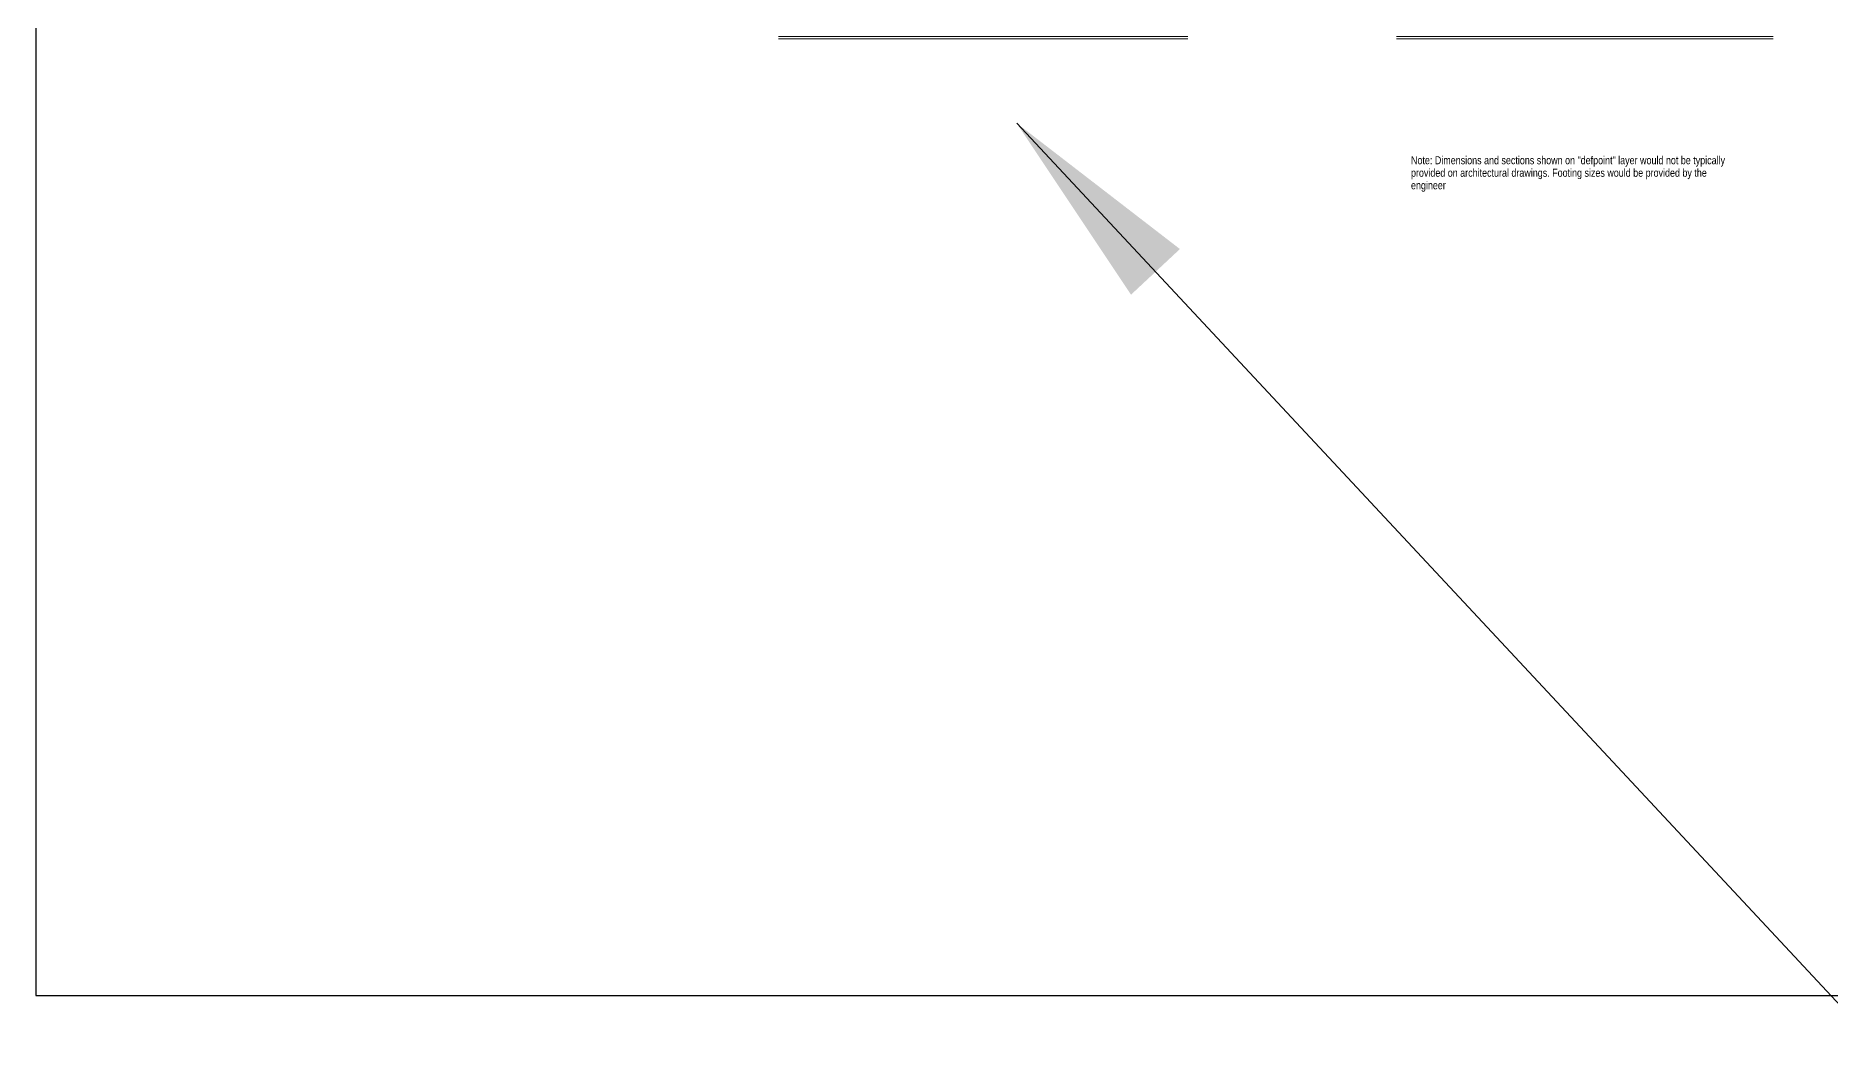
# Model space of a CAD drawing. Header units: millimetres. Extents: x -31954 to 493870, y 99509 to 604061.
# Drawn here: x 388457 to 406097, y 413087 to 422851 of the extents above; entities that cross this region are included whole.
import ezdxf

# ---------------------------------------------------------------- set-up
doc = ezdxf.new("R2010")
doc.units = ezdxf.units.MM
doc.header["$LTSCALE"] = 10
doc.layers.add('S-ANNOTATIONS', color=1, linetype='Continuous', lineweight=9)
doc.layers.add('S-CONC INSTRUCTIONS', color=210, linetype='Continuous', lineweight=9)
doc.styles.add('Revit_Arial', font='arial.ttf')
doc.styles.get("Standard").update_dxf_attribs({"font": 'arial.ttf', "width": 0.8})
doc.dimstyles.new('DIM', dxfattribs={"dimscale": 1000, "dimtxt": 2, "dimasz": 2, "dimexe": 0.787402, "dimexo": 0.492126, "dimtad": 1, "dimdec": 0, "dimzin": 0, "dimdsep": 46, "dimtxsty": 'Revit_Arial', "dimcen": 0, "dimazin": 0, "dimtfac": 1, "dimtdec": 0, "dimtix": 1, "dimtmove": 0, "dimatfit": 3, "dimfxl": 1, "dimtvp": 1, "dimtfill": 1, "dimtolj": 1, "dimtzin": 0, "dimarcsym": 2})

msp = doc.modelspace()

# ---------------------------------------------------------------- linework, layer by layer
at = {"layer": 'Defpoints'}
msp.add_lwpolyline([(388457.1, 457195.6), (388457.1, 413416.1), (411618.7, 413416.1), (411618.7, 457195.6)], dxfattribs=at)
at = {"layer": 'S-ANNOTATIONS'}
for p, q in [((395759.2, 422845.2), (399782.2, 422845.2)), ((401835, 422845.2), (405537.6, 422845.2)), ((395759.2, 422820.9), (399782.2, 422820.9)), ((401835, 422820.9), (405537.6, 422820.9))]:
    msp.add_line(p, q, dxfattribs=at)

# ---------------------------------------------------------------- leaders
at = {"layer": 'S-CONC INSTRUCTIONS'}
for points in [[(399213.7, 442108.9), (418028.4, 420443.2), (493869.7, 420443.2)], [(398099.6, 421992.9), (418523.8, 400111), (493869.7, 400111)]]:
    msp.add_leader(points, dimstyle='DIM', dxfattribs=at)

# ---------------------------------------------------------------- next in the draw order: texts
at = {"layer": 'Defpoints', "color": 7, "insert": (401976.3, 421667.5), "char_height": 78.6826, "width": 3229.113, "attachment_point": 1, "line_spacing_factor": 0.938532, "bg_fill": 3, "box_fill_scale": 1.25, "bg_fill_color": 0, "bg_fill_transparency": 0}
msp.add_mtext('Note: Dimensions and sections shown on "defpoint" layer would not be typically provided on architectural drawings. Footing sizes would be provided by the engineer', dxfattribs=at)

doc.saveas('drawing.dxf')
